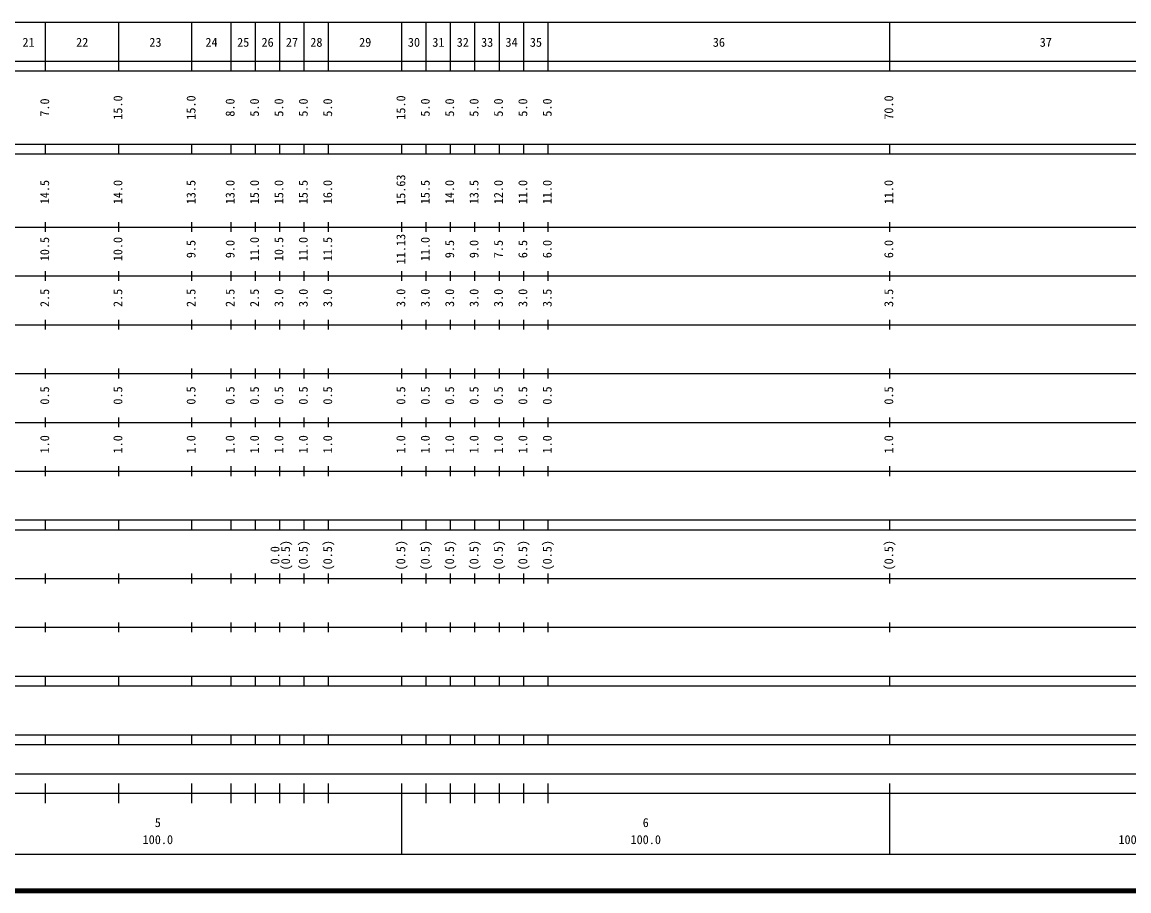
# Model space of a CAD drawing. Units: millimetres on the paper, enlarged 1000 times. Extents: x 40000 to 680000, y 20000 to 380000.
# Drawn here: x 290187 to 517023, y 20000 to 198000 of the extents above; entities that cross this region are included whole.
import ezdxf
from ezdxf.enums import TextEntityAlignment as Align

# ---------------------------------------------------------------- set-up
doc = ezdxf.new("R2010")
doc.units = ezdxf.units.MM
doc.header["$LTSCALE"] = 1000
doc.layers.add('M-TTL', color=2, linetype='Continuous', lineweight=140)
doc.layers.add('M-TTL-BAND', color=7, linetype='Continuous', lineweight=25)
doc.styles.add('ＭＳ ゴシック', font='')
doc.styles.get('ＭＳ ゴシック').set_extended_font_data('MS Gothic')

msp = doc.modelspace()

# ---------------------------------------------------------------- linework, layer by layer
at = {"layer": 'M-TTL'}
msp.add_line((40000, 20000), (680000, 20000), dxfattribs=at)
at = {"layer": 'M-TTL-BAND'}
for p, q in [((68000, 198000), (579000, 198000)), ((295000, 188000), (295000, 198000)), ((310000, 188000), (310000, 198000)), ((325000, 188000), (325000, 198000)), ((333000, 188000), (333000, 198000)), ((338000, 188000), (338000, 198000)), ((343000, 188000), (343000, 198000)), ((348000, 188000), (348000, 198000)), ((353000, 188000), (353000, 198000)), ((368000, 188000), (368000, 198000)), ((373000, 188000), (373000, 198000)), ((378000, 188000), (378000, 198000)), ((383000, 188000), (383000, 198000)), ((388000, 188000), (388000, 198000)), ((393000, 188000), (393000, 198000)), ((398000, 188000), (398000, 198000)), ((468000, 188000), (468000, 198000)), ((40000, 190000), (579000, 190000)), ((40000, 188000), (579000, 188000)), ((40000, 173000), (579000, 173000)), ((295000, 171000), (295000, 173000)), ((310000, 171000), (310000, 173000)), ((325000, 171000), (325000, 173000)), ((333000, 171000), (333000, 173000)), ((338000, 171000), (338000, 173000)), ((343000, 171000), (343000, 173000)), ((348000, 171000), (348000, 173000)), ((353000, 171000), (353000, 173000)), ((368000, 171000), (368000, 173000)), ((373000, 171000), (373000, 173000)), ((378000, 171000), (378000, 173000)), ((383000, 171000), (383000, 173000)), ((388000, 171000), (388000, 173000)), ((393000, 171000), (393000, 173000)), ((398000, 171000), (398000, 173000)), ((468000, 171000), (468000, 173000)), ((40000, 171000), (579000, 171000)), ((295000, 155000), (295000, 157000)), ((310000, 155000), (310000, 157000)), ((325000, 155000), (325000, 157000)), ((333000, 155000), (333000, 157000)), ((338000, 155000), (338000, 157000)), ((343000, 155000), (343000, 157000)), ((348000, 155000), (348000, 157000)), ((353000, 155000), (353000, 157000)), ((368000, 155000), (368000, 157000)), ((373000, 155000), (373000, 157000)), ((378000, 155000), (378000, 157000)), ((383000, 155000), (383000, 157000)), ((388000, 155000), (388000, 157000)), ((393000, 155000), (393000, 157000)), ((398000, 155000), (398000, 157000)), ((468000, 155000), (468000, 157000)), ((40000, 156000), (579000, 156000)), ((46000, 146000), (579000, 146000)), ((295000, 145000), (295000, 147000)), ((310000, 145000), (310000, 147000)), ((325000, 145000), (325000, 147000)), ((333000, 145000), (333000, 147000)), ((338000, 145000), (338000, 147000)), ((343000, 145000), (343000, 147000)), ((348000, 145000), (348000, 147000)), ((353000, 145000), (353000, 147000)), ((368000, 145000), (368000, 147000)), ((373000, 145000), (373000, 147000)), ((378000, 145000), (378000, 147000)), ((383000, 145000), (383000, 147000)), ((388000, 145000), (388000, 147000)), ((393000, 145000), (393000, 147000)), ((398000, 145000), (398000, 147000)), ((468000, 145000), (468000, 147000)), ((295000, 135000), (295000, 137000)), ((310000, 135000), (310000, 137000)), ((325000, 135000), (325000, 137000)), ((333000, 135000), (333000, 137000)), ((338000, 135000), (338000, 137000)), ((343000, 135000), (343000, 137000)), ((348000, 135000), (348000, 137000)), ((353000, 135000), (353000, 137000)), ((368000, 135000), (368000, 137000)), ((373000, 135000), (373000, 137000)), ((378000, 135000), (378000, 137000)), ((383000, 135000), (383000, 137000)), ((388000, 135000), (388000, 137000)), ((393000, 135000), (393000, 137000)), ((398000, 135000), (398000, 137000)), ((468000, 135000), (468000, 137000)), ((52000, 136000), (579000, 136000)), ((46000, 126000), (579000, 126000)), ((295000, 125000), (295000, 127000)), ((310000, 125000), (310000, 127000)), ((325000, 125000), (325000, 127000)), ((333000, 125000), (333000, 127000)), ((338000, 125000), (338000, 127000)), ((343000, 125000), (343000, 127000)), ((348000, 125000), (348000, 127000)), ((353000, 125000), (353000, 127000)), ((368000, 125000), (368000, 127000)), ((373000, 125000), (373000, 127000)), ((378000, 125000), (378000, 127000)), ((383000, 125000), (383000, 127000)), ((388000, 125000), (388000, 127000)), ((393000, 125000), (393000, 127000)), ((398000, 125000), (398000, 127000)), ((468000, 125000), (468000, 127000)), ((52000, 116000), (579000, 116000)), ((295000, 115000), (295000, 117000)), ((310000, 115000), (310000, 117000)), ((325000, 115000), (325000, 117000)), ((333000, 115000), (333000, 117000)), ((338000, 115000), (338000, 117000)), ((343000, 115000), (343000, 117000)), ((348000, 115000), (348000, 117000)), ((353000, 115000), (353000, 117000)), ((368000, 115000), (368000, 117000)), ((373000, 115000), (373000, 117000)), ((378000, 115000), (378000, 117000)), ((383000, 115000), (383000, 117000)), ((388000, 115000), (388000, 117000)), ((393000, 115000), (393000, 117000)), ((398000, 115000), (398000, 117000)), ((468000, 115000), (468000, 117000)), ((295000, 105000), (295000, 107000)), ((310000, 105000), (310000, 107000)), ((325000, 105000), (325000, 107000)), ((333000, 105000), (333000, 107000)), ((338000, 105000), (338000, 107000)), ((343000, 105000), (343000, 107000)), ((348000, 105000), (348000, 107000)), ((353000, 105000), (353000, 107000)), ((368000, 105000), (368000, 107000)), ((373000, 105000), (373000, 107000)), ((378000, 105000), (378000, 107000)), ((383000, 105000), (383000, 107000)), ((388000, 105000), (388000, 107000)), ((393000, 105000), (393000, 107000)), ((398000, 105000), (398000, 107000)), ((468000, 105000), (468000, 107000)), ((46000, 106000), (579000, 106000)), ((40000, 96000), (579000, 96000)), ((295000, 94000), (295000, 96000)), ((310000, 94000), (310000, 96000)), ((325000, 94000), (325000, 96000)), ((333000, 94000), (333000, 96000)), ((338000, 94000), (338000, 96000)), ((343000, 94000), (343000, 96000)), ((348000, 94000), (348000, 96000)), ((353000, 94000), (353000, 96000)), ((368000, 94000), (368000, 96000)), ((373000, 94000), (373000, 96000)), ((378000, 94000), (378000, 96000)), ((383000, 94000), (383000, 96000)), ((388000, 94000), (388000, 96000)), ((393000, 94000), (393000, 96000)), ((398000, 94000), (398000, 96000)), ((468000, 94000), (468000, 96000)), ((40000, 94000), (579000, 94000)), ((49000, 84000), (579000, 84000)), ((295000, 83000), (295000, 85000)), ((310000, 83000), (310000, 85000)), ((325000, 83000), (325000, 85000)), ((333000, 83000), (333000, 85000)), ((338000, 83000), (338000, 85000)), ((343000, 83000), (343000, 85000)), ((348000, 83000), (348000, 85000)), ((353000, 83000), (353000, 85000)), ((368000, 83000), (368000, 85000)), ((373000, 83000), (373000, 85000)), ((378000, 83000), (378000, 85000)), ((383000, 83000), (383000, 85000)), ((388000, 83000), (388000, 85000)), ((393000, 83000), (393000, 85000)), ((398000, 83000), (398000, 85000)), ((468000, 83000), (468000, 85000)), ((295000, 73000), (295000, 75000)), ((310000, 73000), (310000, 75000)), ((325000, 73000), (325000, 75000)), ((333000, 73000), (333000, 75000)), ((338000, 73000), (338000, 75000)), ((343000, 73000), (343000, 75000)), ((348000, 73000), (348000, 75000)), ((353000, 73000), (353000, 75000)), ((368000, 73000), (368000, 75000)), ((373000, 73000), (373000, 75000)), ((378000, 73000), (378000, 75000)), ((383000, 73000), (383000, 75000)), ((388000, 73000), (388000, 75000)), ((393000, 73000), (393000, 75000)), ((398000, 73000), (398000, 75000)), ((468000, 73000), (468000, 75000)), ((40000, 74000), (579000, 74000)), ((40000, 64000), (579000, 64000)), ((295000, 62000), (295000, 64000)), ((310000, 62000), (310000, 64000)), ((325000, 62000), (325000, 64000)), ((333000, 62000), (333000, 64000)), ((338000, 62000), (338000, 64000)), ((343000, 62000), (343000, 64000)), ((348000, 62000), (348000, 64000)), ((353000, 62000), (353000, 64000)), ((368000, 62000), (368000, 64000)), ((373000, 62000), (373000, 64000)), ((378000, 62000), (378000, 64000)), ((383000, 62000), (383000, 64000)), ((388000, 62000), (388000, 64000)), ((393000, 62000), (393000, 64000)), ((398000, 62000), (398000, 64000)), ((468000, 62000), (468000, 64000)), ((40000, 62000), (579000, 62000)), ((40000, 52000), (579000, 52000)), ((40000, 50000), (579000, 50000)), ((295000, 50000), (295000, 52000)), ((310000, 50000), (310000, 52000)), ((325000, 50000), (325000, 52000)), ((333000, 50000), (333000, 52000)), ((338000, 50000), (338000, 52000)), ((343000, 50000), (343000, 52000)), ((348000, 50000), (348000, 52000)), ((353000, 50000), (353000, 52000)), ((368000, 50000), (368000, 52000)), ((373000, 50000), (373000, 52000)), ((378000, 50000), (378000, 52000)), ((383000, 50000), (383000, 52000)), ((388000, 50000), (388000, 52000)), ((393000, 50000), (393000, 52000)), ((398000, 50000), (398000, 52000)), ((468000, 50000), (468000, 52000)), ((71000, 44000), (565000, 44000)), ((295000, 38000), (295000, 42000)), ((310000, 38000), (310000, 42000)), ((325000, 38000), (325000, 42000)), ((333000, 38000), (333000, 42000)), ((338000, 38000), (338000, 42000)), ((343000, 38000), (343000, 42000)), ((348000, 38000), (348000, 42000)), ((353000, 38000), (353000, 42000)), ((368000, 27500), (368000, 42000)), ((373000, 38000), (373000, 42000)), ((378000, 38000), (378000, 42000)), ((383000, 38000), (383000, 42000)), ((388000, 38000), (388000, 42000)), ((393000, 38000), (393000, 42000)), ((398000, 38000), (398000, 42000)), ((468000, 27500), (468000, 42000)), ((40000, 40000), (579000, 40000)), ((68000, 27500), (579000, 27500))]:
    msp.add_line(p, q, dxfattribs=at)

# ---------------------------------------------------------------- texts
at = {"layer": 'M-TTL-BAND', "style": 'ＭＳ ゴシック'}
for s, p in [('21', (291500, 192405)), ('22', (302500, 192405)), ('23', (317500, 192405)), ('24', (329000, 192405)), ('25', (335500, 192405)), ('26', (340500, 192405)), ('27', (345500, 192405)), ('28', (350500, 192405)), ('29', (360500, 192405)), ('30', (370500, 192405)), ('31', (375500, 192405)), ('32', (380500, 192405)), ('33', (385500, 192405)), ('34', (390500, 192405)), ('35', (395500, 192405)), ('36', (433000, 192405)), ('37', (500000, 192405)), ('5', (318000, 32523)), ('6', (418000, 32523)), ('100.0', (318000, 29033)), ('100.0', (418000, 29033)), ('100.0', (518000, 29033))]:
    msp.add_text(s, height=1833, dxfattribs=at).set_placement(p, align=Align.BOTTOM_CENTER)
for s, p in [('7.0', (296271, 180500)), ('15.0', (311271, 180500)), ('15.0', (326271, 180500)), ('8.0', (334271, 180500)), ('5.0', (339271, 180500)), ('5.0', (344271, 180500)), ('5.0', (349271, 180500)), ('5.0', (354271, 180500)), ('15.0', (369271, 180500)), ('5.0', (374271, 180500)), ('5.0', (379271, 180500)), ('5.0', (384271, 180500)), ('5.0', (389271, 180500)), ('5.0', (394271, 180500)), ('5.0', (399271, 180500)), ('70.0', (469271, 180500)), ('15.63', (369271, 163669)), ('14.5', (296271, 163174)), ('14.0', (311271, 163174)), ('13.5', (326271, 163174)), ('13.0', (334271, 163174)), ('15.0', (339271, 163174)), ('15.0', (344271, 163174)), ('15.5', (349271, 163174)), ('16.0', (354271, 163174)), ('15.5', (374271, 163174)), ('14.0', (379271, 163174)), ('13.5', (384271, 163174)), ('12.0', (389271, 163174)), ('11.0', (394271, 163174)), ('11.0', (399271, 163174)), ('11.0', (469271, 163174)), ('11.13', (369271, 151500)), ('10.5', (296271, 151500)), ('10.0', (311271, 151500)), ('9.5', (326271, 151500)), ('9.0', (334271, 151500)), ('11.0', (339271, 151500)), ('10.5', (344271, 151500)), ('11.0', (349271, 151500)), ('11.5', (354271, 151500)), ('11.0', (374271, 151500)), ('9.5', (379271, 151500)), ('9.0', (384271, 151500)), ('7.5', (389271, 151500)), ('6.5', (394271, 151500)), ('6.0', (399271, 151500)), ('6.0', (469271, 151500)), ('2.5', (296271, 141500)), ('2.5', (311271, 141500)), ('2.5', (326271, 141500)), ('2.5', (334271, 141500)), ('2.5', (339271, 141500)), ('3.0', (344271, 141500)), ('3.0', (349271, 141500)), ('3.0', (354271, 141500)), ('3.0', (369271, 141500)), ('3.0', (374271, 141500)), ('3.0', (379271, 141500)), ('3.0', (384271, 141500)), ('3.0', (389271, 141500)), ('3.0', (394271, 141500)), ('3.5', (399271, 141500)), ('3.5', (469271, 141500)), ('0.5', (296271, 121500)), ('0.5', (311271, 121500)), ('0.5', (326271, 121500)), ('0.5', (334271, 121500)), ('0.5', (339271, 121500)), ('0.5', (344271, 121500)), ('0.5', (349271, 121500)), ('0.5', (354271, 121500)), ('0.5', (369271, 121500)), ('0.5', (374271, 121500)), ('0.5', (379271, 121500)), ('0.5', (384271, 121500)), ('0.5', (389271, 121500)), ('0.5', (394271, 121500)), ('0.5', (399271, 121500)), ('0.5', (469271, 121500)), ('1.0', (296271, 111500)), ('1.0', (311271, 111500)), ('1.0', (326271, 111500)), ('1.0', (334271, 111500)), ('1.0', (339271, 111500)), ('1.0', (344271, 111500)), ('1.0', (349271, 111500)), ('1.0', (354271, 111500)), ('1.0', (369271, 111500)), ('1.0', (374271, 111500)), ('1.0', (379271, 111500)), ('1.0', (384271, 111500)), ('1.0', (389271, 111500)), ('1.0', (394271, 111500)), ('1.0', (399271, 111500)), ('1.0', (469271, 111500)), ('(0.5)', (345641, 88764)), ('(0.5)', (349271, 88764)), ('(0.5)', (354271, 88764)), ('(0.5)', (369271, 88764)), ('(0.5)', (374271, 88764)), ('(0.5)', (379271, 88764)), ('(0.5)', (384271, 88764)), ('(0.5)', (389271, 88764)), ('(0.5)', (394271, 88764)), ('(0.5)', (399271, 88764)), ('(0.5)', (469271, 88764)), ('0.0', (343459, 88764))]:
    msp.add_text(s, height=1833, rotation=90, dxfattribs=at).set_placement(p, align=Align.BOTTOM_CENTER)

doc.saveas('drawing.dxf')
